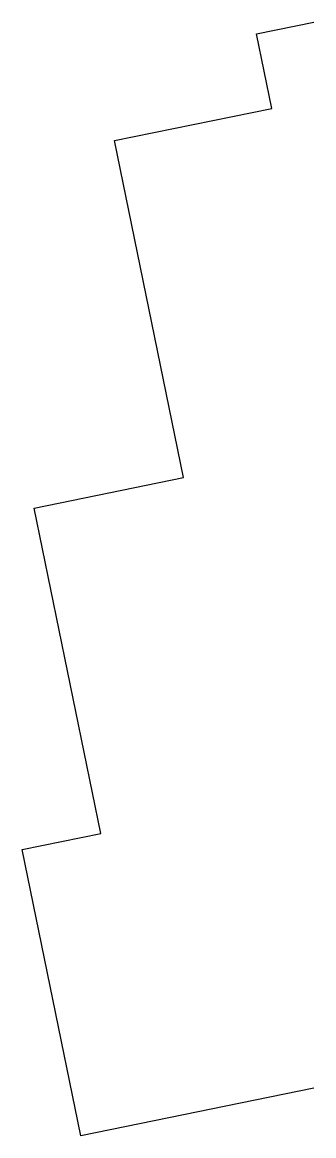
# Model space of a CAD drawing. Header units: millimetres. Extents: x 127992.7 to 128000, y 140849.7 to 140877.5.
import ezdxf

# ---------------------------------------------------------------- set-up
doc = ezdxf.new("R2010")
doc.units = ezdxf.units.MM
doc.layers.add('W0100', color=7, linetype='CONTINUOUS')

msp = doc.modelspace()

# ---------------------------------------------------------------- linework, layer by layer
at = {"layer": 'W0100', "color": 252, "flags": 128}
msp.add_lwpolyline([(128000, 140850.841), (127994.187, 140849.655), (127992.728, 140856.807), (127994.687, 140857.207), (127993.028, 140865.34), (127996.752, 140866.099), (127995.032, 140874.526), (127998.952, 140875.325), (127998.572, 140877.187), (128000, 140877.478)], dxfattribs=at)

doc.saveas('drawing.dxf')
